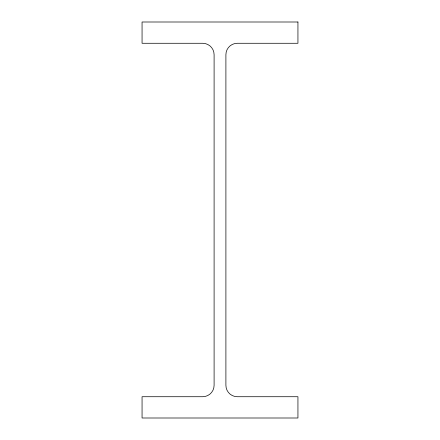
<?xml version="1.0" encoding="UTF-8"?>
<svg xmlns="http://www.w3.org/2000/svg" width="440" height="440" viewBox="0 0 440 440"><rect width="100%" height="100%" fill="white"/><g stroke="black" fill="none" stroke-linecap="round" stroke-linejoin="round"><path stroke-width="0.66" d="M297.941 22L142.06 22L142.06 43.274L202.691 43.274A11.413 11.413 0 0 1 214.099 54.687L214.099 385.314A11.413 11.413 0 0 1 202.691 396.726L142.06 396.726L142.06 418L297.941 418L297.941 396.726L237.309 396.726A11.413 11.413 0 0 1 225.902 385.314L225.902 54.687A11.413 11.413 0 0 1 237.309 43.274L297.941 43.274L297.941 22"/></g></svg>
